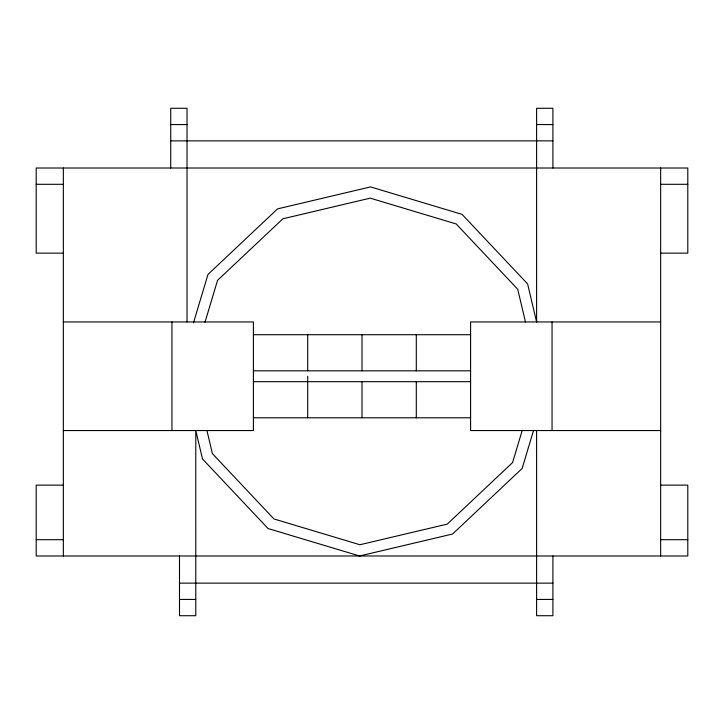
<?xml version="1.0" encoding="UTF-8"?>
<svg xmlns="http://www.w3.org/2000/svg" width="724" height="724" viewBox="0 0 724 724"><rect width="100%" height="100%" fill="white"/><g stroke="black" fill="none" stroke-linecap="round" stroke-linejoin="round"><path stroke-width="1.09" d="M193.453 322.877L207.996 274.423L277.554 208.883L370.561 186.91L462.093 214.385L527.624 283.944L536.674 322.234M204.992 322.234L217.562 280.333L282.885 218.784L370.226 198.15L456.183 223.951L517.732 289.265L525.47 322.017M522.239 430.337L512.565 462.573L447.251 524.113L359.909 544.747L273.943 518.954L212.404 453.631L206.983 430.708M533.443 430.789L522.131 468.473L452.572 534.013L359.575 555.987L268.034 528.52L202.503 458.962L195.779 430.509L195.788 615.717L179.498 615.717L179.498 555.987M170.728 124.573L187.018 124.573M536.611 124.573L552.901 124.573M170.728 140.863L552.901 140.863M36.2 184.303L63.35 184.303M660.65 184.303L687.8 184.303M63.35 253.129L36.2 253.129L36.2 168.013L687.8 168.013L687.8 253.129L660.65 253.129M63.35 321.954L253.4 321.954L253.4 430.554L63.35 430.554M660.65 321.954L470.6 321.954L470.6 430.554L660.65 430.554M253.4 334.714L470.6 334.714M253.4 370.824L470.6 370.824M253.4 381.684L470.6 381.684M253.4 417.793L470.6 417.793M63.35 485.125L36.2 485.125L36.2 555.987L687.8 555.987L687.8 485.125L660.65 485.125M36.2 539.697L63.35 539.697M660.65 539.697L687.8 539.697M179.498 583.137L552.901 583.137M179.498 599.427L195.788 599.427M536.611 599.427L552.901 599.427M660.65 168.013L660.65 555.987M552.901 168.013L552.901 108.283L536.611 108.283L536.611 321.954M552.901 555.987L552.901 615.717L536.611 615.717L536.611 430.554M552.05 321.954L552.05 430.554M416.3 334.714L416.3 370.824M416.3 381.684L416.3 417.793M362 334.714L362 370.824M362 381.684L362 417.793M307.7 334.714L307.7 370.824M307.7 376.254L307.7 417.793M187.018 321.954L187.018 108.283L170.728 108.283L170.728 168.013M171.95 321.954L171.95 430.554M63.35 168.013L63.35 555.987"/></g></svg>
